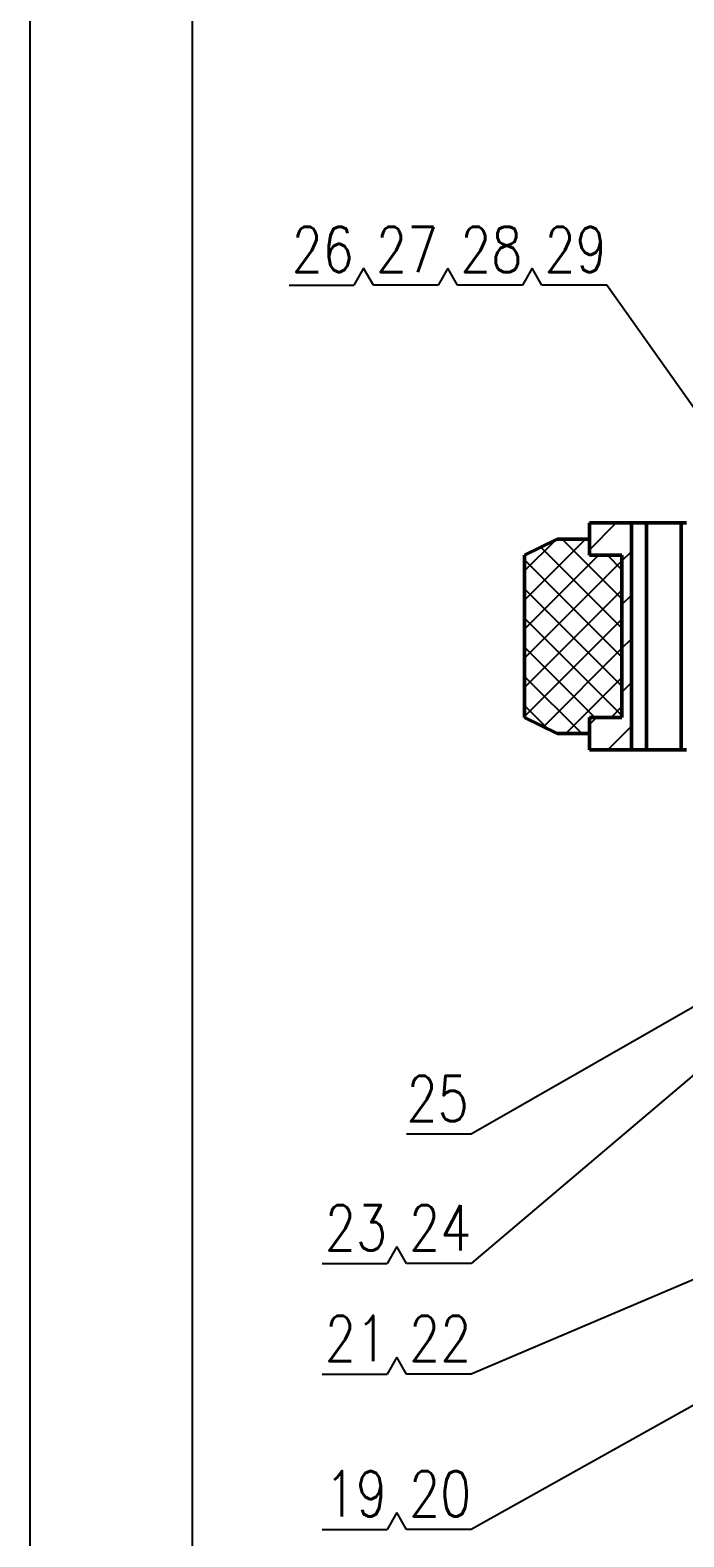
# Model space of a CAD drawing. Header units: millimetres. Extents: x -1896 to -707, y -189 to 652.
# Drawn here: x -1896.3 to -1795.5, y 59.9 to 292.2 of the extents above; entities that cross this region are included whole.
import ezdxf
from ezdxf.enums import TextEntityAlignment as Align

# ---------------------------------------------------------------- set-up
doc = ezdxf.new("R2010")
doc.units = ezdxf.units.MM
doc.header["$LTSCALE"] = 10
doc.layers.add('1轮廓实线层', color=7, linetype='Continuous', lineweight=50)
doc.layers.add('5剖面线层', color=2, linetype='Continuous')
doc.layers.add('6文字层', color=7, linetype='Continuous')
doc.styles.add('PC_TEXTSTYLE', font='romans.shx', dxfattribs={"width": 0.8, "bigfont": 'hzfs.shx'})
doc.styles.add('TH_GBDIM', font='romans.shx', dxfattribs={"width": 0.65, "bigfont": 'gbcbig.shx'})
doc.dimstyles.new('TH_GBDIM', dxfattribs={"dimtxt": 3.5, "dimasz": 2.5, "dimexe": 2, "dimexo": 0, "dimgap": 1.5, "dimtad": 1, "dimdsep": 46, "dimtxsty": 'TH_GBDIM', "dimcen": 2.5, "dimclrd": 130, "dimclre": 130, "dimclrt": 3, "dimazin": 2, "dimtfac": 0.714286, "dimtmove": 0, "dimatfit": 3, "dimfxl": 1, "dimtolj": 1, "dimtzin": 0, "dimlwd": -1, "dimlwe": -1, "dimarcsym": 0})

# ---------------------------------------------------------------- blocks, each defined once
blk = doc.blocks.new('件号-右')
at = {"layer": '6文字层'}
blk.add_line((0, 0), (-10, 0), dxfattribs=at)
at = {"layer": '6文字层', "style": 'PC_TEXTSTYLE', "width": 0.8}
blk.add_attdef('X', text='', height=7, dxfattribs=at).set_placement((-5.47, 2), align=Align.CENTER)
blk = doc.blocks.new('件号-连右')
at = {"layer": '6文字层'}
for p, q in [((-3, 0), (-1.5, 2.6)), ((-1.5, 2.6), (0, 0)), ((-13, 0), (-3, 0))]:
    blk.add_line(p, q, dxfattribs=at)
at = {"layer": '6文字层', "style": 'PC_TEXTSTYLE', "width": 0.8}
blk.add_attdef('X', text='', height=7, dxfattribs=at).set_placement((-8, 2), align=Align.RIGHT)

msp = doc.modelspace()

# ---------------------------------------------------------------- hatches: boundary and pattern name
at = {"layer": '5剖面线层'}
h = msp.add_hatch(dxfattribs=at)
h.set_pattern_fill('ANSI31', color=256, scale=1.5, style=0)
h.set_pattern_definition([(45, (-1751.829, 277.0675), (-3.3676, 3.3676), [])])
h.paths.add_polyline_path([(-1805.029, 211.2727), (-1805.029, 186.2727), (-1810.029, 186.2727), (-1810.029, 181.2727), (-1803.5515, 181.2727), (-1803.5515, 216.2727), (-1810.029, 216.2727), (-1810.029, 211.2727)], flags=0)
h = msp.add_hatch(dxfattribs=at)
h.set_pattern_fill('ANSI37', color=256)
h.set_pattern_definition([(45, (-1751.829, 277.0675), (-2.24506, 2.24506), []), (135, (-1751.829, 277.0675), (-2.24506, -2.24506), [])])
h.paths.add_polyline_path([(-1820.029, 186.2727), (-1815.029, 183.7727), (-1810.029, 183.7727), (-1810.029, 186.2727), (-1805.029, 186.2727), (-1805.029, 211.2727), (-1810.029, 211.2727), (-1810.029, 213.7727), (-1815.029, 213.7727), (-1820.029, 211.2727)])

# ---------------------------------------------------------------- linework, layer by layer
at = {"color": 1}
msp.add_line((-1896.3161, -189.1563), (-1896.3161, 651.8437), dxfattribs=at)
msp.add_line((-1871.3161, 641.8437), (-1871.3161, -179.1563))
at = {"layer": '1轮廓实线层'}
for p, q in [((-1810.029, 211.2727), (-1810.029, 216.2727)), ((-1810.029, 216.2727), (-1803.5515, 216.2727)), ((-1803.5515, 181.2727), (-1803.5515, 216.2727)), ((-1803.5515, 216.2727), (-1803.5302, 216.2727)), ((-1803.5302, 181.2727), (-1803.5302, 216.2727)), ((-1803.5302, 216.2727), (-1801.2504, 216.2727)), ((-1801.2504, 181.2727), (-1801.2504, 216.2727)), ((-1801.2504, 216.2727), (-1795.869, 216.2727)), ((-1795.869, 181.2727), (-1795.869, 216.2727)), ((-1795.869, 216.2727), (-1795.0515, 216.2727)), ((-1820.029, 211.2727), (-1815.029, 213.7727)), ((-1810.029, 213.7727), (-1815.029, 213.7727)), ((-1820.029, 186.2727), (-1820.029, 211.2727)), ((-1810.029, 211.2727), (-1805.029, 211.2727)), ((-1805.029, 186.2727), (-1805.029, 211.2727)), ((-1820.029, 186.2727), (-1815.029, 183.7727)), ((-1810.029, 181.2727), (-1810.029, 186.2727)), ((-1810.029, 186.2727), (-1805.029, 186.2727)), ((-1815.029, 183.7727), (-1810.029, 183.7727)), ((-1810.029, 181.2727), (-1803.5515, 181.2727)), ((-1803.5515, 181.2727), (-1803.5302, 181.2727)), ((-1803.5302, 181.2727), (-1801.2504, 181.2727)), ((-1801.2504, 181.2727), (-1795.869, 181.2727)), ((-1795.869, 181.2727), (-1795.0515, 181.2727))]:
    msp.add_line(p, q, dxfattribs=at)

# ---------------------------------------------------------------- block references
at = {"layer": '6文字层'}
ref = msp.add_blockref('件号-右', (-1856.3682, 252.9364), dxfattribs=dict(at, xscale=-1))
ref.add_attrib('X', '26', dxfattribs={"height": 7, "style": 'PC_TEXTSTYLE', "width": 0.8}).set_placement((-1846.3682, 254.9364), align=Align.RIGHT)
ref = msp.add_blockref('件号-连右', (-1846.3682, 252.9364), dxfattribs=dict(at, xscale=-1))
ref.add_attrib('X', '27', dxfattribs={"height": 7, "style": 'PC_TEXTSTYLE', "width": 0.8}).set_placement((-1833.3682, 254.9364), align=Align.RIGHT)
ref = msp.add_blockref('件号-连右', (-1833.3682, 252.9364), dxfattribs=dict(at, xscale=-1))
ref.add_attrib('X', '28', dxfattribs={"height": 7, "style": 'PC_TEXTSTYLE', "width": 0.8}).set_placement((-1820.3682, 254.9364), align=Align.RIGHT)
ref = msp.add_blockref('件号-连右', (-1820.3682, 252.9364), dxfattribs=dict(at, xscale=-1))
ref.add_attrib('X', '29', dxfattribs={"height": 7, "style": 'PC_TEXTSTYLE', "width": 0.8}).set_placement((-1807.3682, 254.9364), align=Align.RIGHT)
ref = msp.add_blockref('件号-右', (-1828.2534, 122.0048), dxfattribs=at)
ref.add_attrib('X', '25', (-1838.2534, 124.0048), dxfattribs={"height": 7, "style": 'PC_TEXTSTYLE', "width": 0.8})
ref = msp.add_blockref('件号-右', (-1851.2534, 102.0932), dxfattribs=dict(at, xscale=-1))
ref.add_attrib('X', '23', dxfattribs={"height": 7, "style": 'PC_TEXTSTYLE', "width": 0.8}).set_placement((-1841.2534, 104.0932), align=Align.RIGHT)
ref = msp.add_blockref('件号-连右', (-1841.2534, 102.0932), dxfattribs=dict(at, xscale=-1))
ref.add_attrib('X', '24', dxfattribs={"height": 7, "style": 'PC_TEXTSTYLE', "width": 0.8}).set_placement((-1828.2534, 104.0932), align=Align.RIGHT)
ref = msp.add_blockref('件号-右', (-1851.2534, 85.0218), dxfattribs=dict(at, xscale=-1))
ref.add_attrib('X', '21', dxfattribs={"height": 7, "style": 'PC_TEXTSTYLE', "width": 0.8}).set_placement((-1841.2534, 87.0218), align=Align.RIGHT)
ref = msp.add_blockref('件号-连右', (-1841.2534, 85.0218), dxfattribs=dict(at, xscale=-1))
ref.add_attrib('X', '22', dxfattribs={"height": 7, "style": 'PC_TEXTSTYLE', "width": 0.8}).set_placement((-1828.2534, 87.0218), align=Align.RIGHT)
ref = msp.add_blockref('件号-右', (-1851.2534, 61.0748), dxfattribs=dict(at, xscale=-1))
ref.add_attrib('X', '19', dxfattribs={"height": 7, "style": 'PC_TEXTSTYLE', "width": 0.8}).set_placement((-1841.2534, 63.0748), align=Align.RIGHT)
ref = msp.add_blockref('件号-连右', (-1841.2534, 61.0748), dxfattribs=dict(at, xscale=-1))
ref.add_attrib('X', '20', dxfattribs={"height": 7, "style": 'PC_TEXTSTYLE', "width": 0.8}).set_placement((-1828.2534, 63.0748), align=Align.RIGHT)

# ---------------------------------------------------------------- leaders
for points in [[(-1785.3374, 221.8921), (-1807.3682, 252.9364)], [(-1786.1342, 146.1305), (-1828.2534, 122.0048)], [(-1699.2793, 139.8443), (-1828.2534, 85.0218)], [(-1785.5102, 138.3287), (-1828.2534, 102.0932)], [(-1697.7972, 133.952), (-1828.2534, 61.0748)]]:
    msp.add_leader(points, dimstyle='TH_GBDIM', override={"dimgap": 1.5, "dimtad": 0, "dimldrblk": 'Dot'}, dxfattribs=at)

doc.saveas('drawing.dxf')
